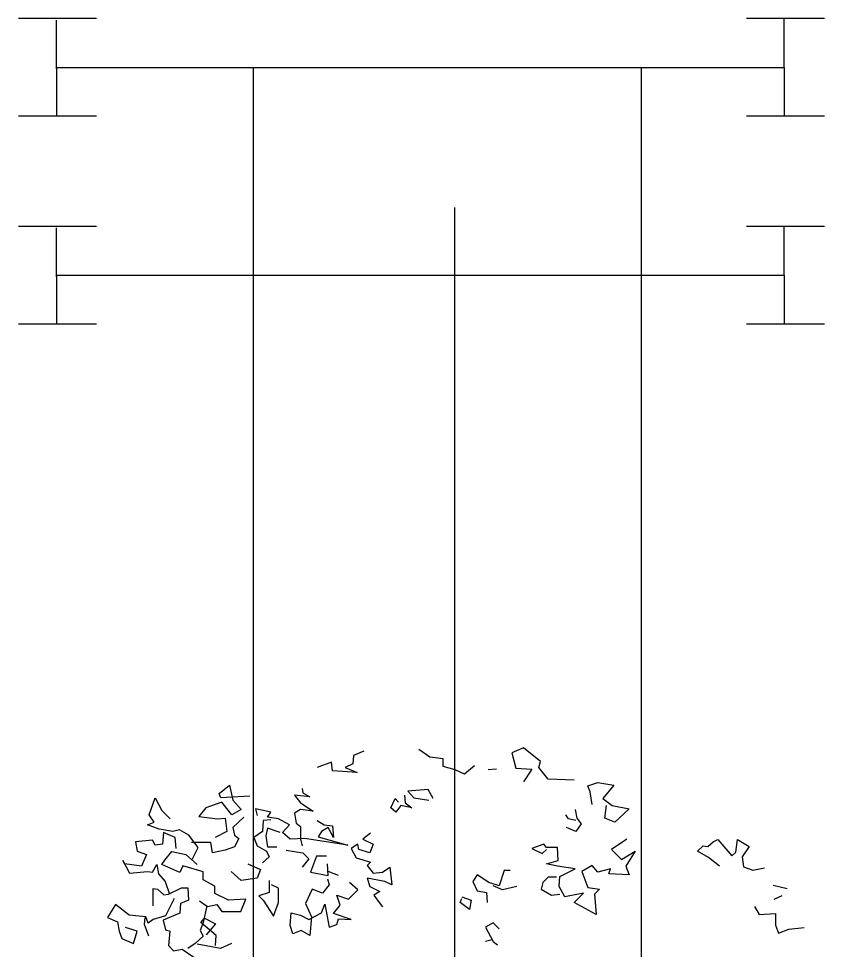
# Model space of a CAD drawing. Extents: x -1568 to -728, y -1287 to -990.
# Drawn here: x -1361.09 to -1346.64, y -1076.72 to -1060.02 of the extents above; entities that cross this region are included whole.
import ezdxf

# ---------------------------------------------------------------- set-up
doc = ezdxf.new("R2010")
doc.units = 0
doc.header["$LTSCALE"] = 5
doc.linetypes.add('DASHDOT', pattern=[25.4, 12.7, -6.35, 0, -6.35])
doc.linetypes.add('HIDDEN', pattern=[9.525, 6.35, -3.175])
doc.layers.get('0').update_dxf_attribs({"linetype": 'CONTINUOUS'})
doc.layers.add('2', color=2, linetype='HIDDEN')
doc.layers.add('路面边线', color=7, linetype='CONTINUOUS')

# ---------------------------------------------------------------- blocks, each defined once
blk = doc.blocks.new('乔木02')
at = {"color": 94}
for points in [[(-575.2, 6756.9), (-431.5, 6761.5), (-380.5, 6826.3), (-389.8, 6858.8), (-297.1, 6932.9), (-232.2, 6905.1), (-255.3, 6821.7), (-343.4, 6817.1), (-297.1, 6747.6)], [(-28.2, 6835.6), (27.4, 6789.3), (78.4, 6812.4), (143.3, 6831), (143.3, 6872.7), (217.5, 6881.9), (277.7, 6923.6)], [(579, 6914.4), (634.7, 6891.2), (639.3, 6844.9), (681, 6826.3), (616.1, 6798.6), (750.5, 6807.8), (755.2, 6854.1), (834, 6826.3)], [(-148.7, 6817.1), (-102.4, 6812.4)], [(198.9, 6654.9), (226.7, 6705.9), (338, 6696.6), (305.5, 6659.6), (222.1, 6645.7)], [(917.4, 6710.5), (912.8, 6687.4), (875.7, 6664.2), (959.1, 6673.5), (926.7, 6631.8), (857.2, 6585.5), (926.7, 6594.7), (959.1, 6576.2), (949.9, 6520.6), (926.7, 6502.1), (926.7, 6432.6), (917.4, 6395.5)], [(1204.8, 6668.8), (1362.4, 6659.6), (1371.7, 6682.7), (1316.1, 6729.1), (1297.5, 6645.7), (1251.2, 6594.7), (1302.2, 6566.9), (1357.8, 6636.4), (1445.9, 6604), (1482.9, 6557.7), (1381, 6543.8), (1339.2, 6548.4), (1330, 6474.3), (1394.9, 6441.9)], [(356.5, 6673.5), (351.9, 6631.8), (314.8, 6604), (375.1, 6617.9), (402.9, 6580.8), (430.7, 6604), (407.5, 6654.9), (389, 6636.4)], [(1520, 6321.4), (1487.6, 6386.3), (1538.6, 6455.7), (1589.6, 6483.5), (1626.6, 6474.3), (1700.8, 6488.2), (1765.7, 6511.3), (1728.6, 6525.2), (1756.4, 6566.9), (1724, 6659.6), (1686.9, 6590.1), (1640.5, 6543.8)], [(834, 6534.5), (796.9, 6511.3), (750.5, 6506.7), (745.9, 6441.9), (773.7, 6497.4), (810.8, 6474.3), (829.3, 6446.5), (667.1, 6400.2), (820.1, 6423.3), (903.5, 6437.2), (982.3, 6432.6), (1024, 6469.6), (987, 6511.3), (1047.2, 6543.8), (1107.5, 6553), (1088.9, 6580.8), (1172.4, 6599.4), (1163.1, 6562.3)], [(-584.5, 6534.5), (-542.7, 6543.8), (-528.8, 6566.9)], [(1088.9, 6539.1), (1130.6, 6534.5), (1135.3, 6474.3), (1181.6, 6441.9), (1163.1, 6395.5), (1112.1, 6367.7), (1098.2, 6335.3), (1135.3, 6302.9)], [(1237.3, 6553), (1297.5, 6497.4), (1288.3, 6455.7), (1265.1, 6437.2), (1288.3, 6390.9), (1339.2, 6372.4), (1408.8, 6358.5), (1418, 6414.1), (1524.7, 6414.1)], [(1037.9, 6469.6), (1107.5, 6492.8), (1116.7, 6451.1), (1107.5, 6390.9), (1056.5, 6390.9)], [(541.9, 6465), (583.7, 6432.6), (528, 6404.8), (546.6, 6358.5), (606.8, 6377), (611.5, 6404.8), (648.6, 6381.6), (620.8, 6330.7), (541.9, 6307.5), (560.5, 6289), (528, 6247.3), (477.1, 6251.9), (435.3, 6279.7), (426.1, 6182.4), (463.1, 6201), (560.5, 6219.5), (546.6, 6173.2), (491, 6145.4), (523.4, 6126.8), (495.6, 6085.1), (477.1, 6062)], [(1608.1, 6381.6), (1612.7, 6441.9), (1677.6, 6469.6), (1682.3, 6404.8), (1724, 6400.2), (1737.9, 6428), (1830.6, 6418.7), (1821.3, 6367.7), (1770.3, 6349.2), (1798.2, 6284.3), (1890.9, 6298.2), (1900.1, 6316.8), (1863, 6247.3), (1765.7, 6256.6), (1737.9, 6251.9), (1714.7, 6293.6), (1705.4, 6242.7), (1668.4, 6201), (1645.2, 6131.5)], [(783, 6339.9), (838.6, 6339.9), (871.1, 6251.9), (773.7, 6233.4), (778.4, 6298.2)], [(1214.1, 6298.2), (1144.6, 6265.8), (1163.1, 6219.5), (1251.2, 6205.6), (1306.8, 6256.6)], [(-222.9, 6261.2), (-190.5, 6261.2), (-162.6, 6177.8), (-107, 6196.3), (-42.1, 6238), (-18.9, 6201), (-42.1, 6150), (-93.1, 6140.7), (-97.7, 6085.1)], [(718.1, 6233.4), (773.7, 6256.6)], [(-477.8, 6224.1), (-431.5, 6224.1), (-403.7, 6196.3), (-394.4, 6159.3), (-450, 6126.8), (-496.4, 6131.5)], [(-260, 6173.2), (-181.2, 6154.6), (-130.2, 6177.8)], [(778.4, 6214.9), (769.1, 6182.4), (806.2, 6136.1), (861.8, 6159.3), (898.9, 6080.5), (866.4, 6006.4), (875.7, 5904.5), (922.1, 5932.3), (968.4, 5913.7), (982.3, 5960.1), (977.7, 6029.6), (926.7, 6015.7), (880.3, 5992.5), (810.8, 6029.6), (792.3, 6075.9), (769.1, 5950.8), (727.4, 5964.7), (718.1, 5997.1), (648.6, 5992.5), (745.9, 6024.9), (708.8, 6071.3), (727.4, 6126.8), (662.5, 6103.7), (611.5, 6154.6), (657.8, 6196.3)], [(1098.2, 6205.6), (1098.2, 6140.7), (1153.8, 6122.2), (1130.6, 6099), (1075, 6011), (1047.2, 6085.1), (1047.2, 6163.9), (1084.3, 6182.4)], [(1734.3, 6067.7), (1734.3, 6163), (1710.4, 6159.1), (1674.7, 6127.3), (1650.8, 6131.3), (1579.3, 6167), (1543.6, 6167), (1539.6, 6099.5), (1583.3, 6079.6), (1587.3, 6028), (1678.6, 5988.3), (1666.7, 5936.7), (1642.9, 5928.8), (1650.8, 5849.4), (1623, 5821.6), (1575.3, 5829.5), (1511.8, 5785.8)], [(41.3, 6117.6), (-9.7, 6099), (-0.4, 6048.1), (50.6, 6085.1), (41.3, 6108.3)], [(1619, 6107.4), (1666.7, 6012.1), (1734.3, 5992.3), (1762.1, 5972.4), (1774, 6008.2), (1865.4, 6016.1), (1940.9, 6075.7), (1984.6, 6004.2), (1928.9, 5980.4), (1921, 5928.8), (1905.1, 5889.1), (1841.5, 5861.3), (1821.7, 5928.8), (1885.2, 5948.6)], [(1440.3, 6067.7), (1460.1, 5976.4), (1476, 5932.7), (1460.1, 5901), (1503.8, 5861.3), (1543.6, 5833.5)], [(-162.6, 5941.5), (-130.2, 5974), (-88.5, 5950.8), (-130.2, 5872.1), (-153.4, 5853.5)], [(1392.6, 5849.4), (1388.6, 5904.9), (1472, 5976.4), (1452.2, 6000.2), (1392.6, 5968.5), (1444.2, 5908.9)], [(1758.1, 5901), (1781.9, 5964.5), (1778, 6004.2)], [(-125.6, 5881.3), (-88.5, 5872.1)], [(1305.2, 5861.3), (1364.8, 5833.5), (1491.9, 5857.3)]]:
    blk.add_lwpolyline(points, dxfattribs=at)
at = {"color": 3}
for points in [[(-672.5, 6622.5), (-663.3, 6692), (-649.4, 6724.4), (-705, 6743), (-793.1, 6729.1), (-732.8, 6654.9), (-783.8, 6617.9), (-876.5, 6599.4), (-797.7, 6525.2), (-742.1, 6548.4), (-751.3, 6617.9)], [(-579.8, 6594.7), (-589.1, 6548.4), (-612.3, 6516), (-584.5, 6474.3), (-533.5, 6497.4)], [(-1371.3, 6285.3), (-1311.6, 6332.2), (-1251.8, 6366.3), (-1281.7, 6396.1), (-1307.3, 6391.9), (-1337.2, 6417.5), (-1362.8, 6430.3), (-1439.6, 6340.7), (-1460.9, 6362), (-1469.5, 6430.3), (-1533.5, 6391.9), (-1495.1, 6336.4), (-1503.6, 6281), (-1554.8, 6263.9), (-1618.8, 6276.7)], [(-862.6, 6432.6), (-779.2, 6377), (-834.8, 6321.4), (-908.9, 6367.7), (-858, 6284.3), (-876.5, 6238), (-765.2, 6242.7), (-774.5, 6270.4), (-705, 6251.9), (-672.5, 6289), (-616.9, 6256.6), (-649.4, 6168.5), (-714.3, 6159.3), (-686.4, 6131.5), (-695.7, 6020.3), (-575.2, 6085.1), (-626.2, 6136.1), (-524.2, 6117.6), (-491.8, 6173.2), (-496.4, 6228.8), (-579.8, 6270.4), (-482.5, 6284.3), (-422.2, 6298.2), (-487.1, 6316.8), (-482.5, 6386.3), (-422.2, 6386.3), (-408.3, 6404.8), (-343.4, 6381.6), (-399, 6353.8), (-422.2, 6377)], [(-1742.6, 6161.6), (-1665.8, 6178.6)], [(-1712.7, 6123.2), (-1670, 6101.9)], [(-1563.3, 6063.5), (-1588.9, 6020.9), (-1678.6, 6025.1), (-1678.6, 5961.2), (-1695.6, 5918.5), (-1751.1, 5939.8), (-1836.5, 5948.4)]]:
    blk.add_lwpolyline(points, dxfattribs=at)
at = {"color": 106}
for points in [[(1005.5, 6372.4), (912.8, 6358.5), (880.3, 6326), (917.4, 6279.7)], [(1480, 6095.5), (1436.3, 6063.8), (1384.6, 6075.7), (1356.8, 6036), (1253.5, 6036), (1225.7, 6103.5), (1321.1, 6099.5), (1396.6, 6135.2), (1396.6, 6174.9), (1460.1, 6210.7), (1460.1, 6254.3), (1571.4, 6286.1), (1587.3, 6250.4), (1686.6, 6294), (1670.7, 6317.9), (1631, 6365.5), (1555.5, 6349.6), (1491.9, 6294)]]:
    blk.add_lwpolyline(points, dxfattribs=at)

msp = doc.modelspace()

# ---------------------------------------------------------------- linework, layer by layer
at = {"layer": '2', "linetype": 'DASHDOT', "ltscale": 2}
msp.add_line((-1353.2689, -1111.36302), (-1353.2689, -1063.4071), dxfattribs=at)
at = {"layer": '路面边线'}
for p, q in [((-1359.69754, -1060.02357), (-1361.09446, -1060.02357)), ((-1360.41734, -1060.92482), (-1360.41734, -1060.04961)), ((-1346.64163, -1060.02357), (-1348.03854, -1060.02357)), ((-1347.36142, -1060.89878), (-1347.36142, -1060.02357)), ((-1360.41734, -1060.89878), (-1360.41734, -1061.77399)), ((-1360.41734, -1060.89878), (-1347.36142, -1060.89878)), ((-1356.88337, -1095.90477), (-1356.88337, -1060.89878)), ((-1349.92277, -1095.90477), (-1349.92277, -1060.89878)), ((-1347.36142, -1060.89878), (-1347.36142, -1061.77399)), ((-1359.69754, -1061.77399), (-1361.09446, -1061.77399)), ((-1346.64163, -1061.77399), (-1348.03854, -1061.77399)), ((-1359.69754, -1063.7476), (-1361.09446, -1063.7476)), ((-1360.41734, -1064.64885), (-1360.41734, -1063.77364)), ((-1346.64163, -1063.7476), (-1348.03854, -1063.7476)), ((-1347.36142, -1064.62281), (-1347.36142, -1063.7476)), ((-1360.41734, -1064.62281), (-1347.36142, -1064.62281)), ((-1360.41734, -1064.62281), (-1360.41734, -1065.49802)), ((-1347.36142, -1064.62281), (-1347.36142, -1065.49802)), ((-1359.69754, -1065.49802), (-1361.09446, -1065.49802)), ((-1346.64163, -1065.49802), (-1348.03854, -1065.49802))]:
    msp.add_line(p, q, dxfattribs=at)

# ---------------------------------------------------------------- block references
at = {"xscale": -0.003270758432336152, "yscale": 0.00327075831592083, "zscale": 0.0032707584}
msp.add_blockref('乔木02', (-1353.00931, -1095.76999), dxfattribs=at)

doc.saveas('drawing.dxf')
